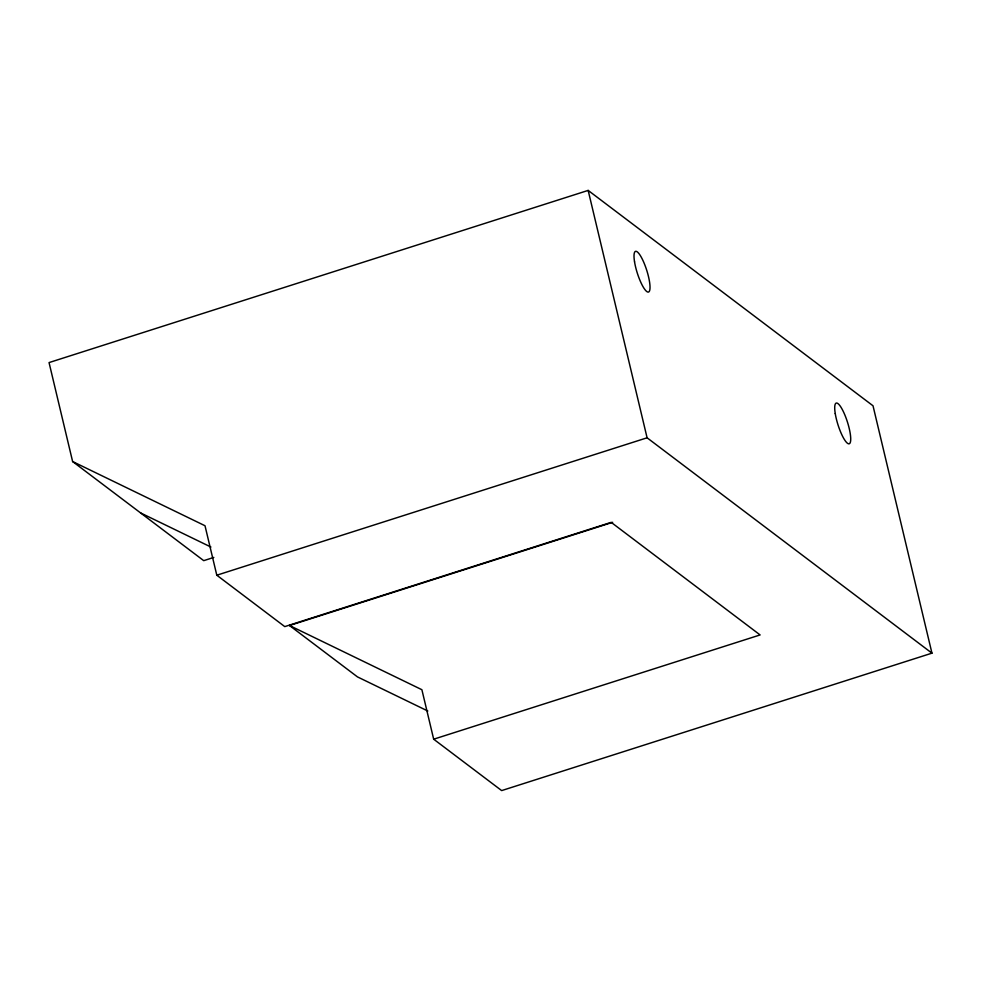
<?xml version="1.0" encoding="UTF-8"?>
<svg xmlns="http://www.w3.org/2000/svg" width="981" height="981" viewBox="0 0 981 981"><rect width="100%" height="100%" fill="white"/><g stroke="black" fill="none" stroke-linecap="round" stroke-linejoin="round"><path stroke-width="1.47" d="M612.659 522.309L289.505 625.51L421.891 689.717L433.676 739.196L501.659 790.588L931.95 653.162L873.016 405.791L588.159 190.412L49.05 362.578L72.619 461.536L203.729 560.654L213.821 557.429M72.619 461.536L205.004 525.742L216.801 575.209L647.092 437.796L931.95 653.162M433.676 739.196L760.103 634.94L611.2 522.358L284.772 626.614L216.801 575.209M140.602 512.928L210.927 547.042M427.814 711.017L357.476 676.902L289.505 625.51M588.159 190.412L647.092 437.796M634.548 261.853A21.349 4.917 72.3 0 0 648.257 292.093A21.349 4.917 72.3 0 0 643.266 261.179A21.349 4.917 72.3 0 0 634.548 261.853M835.248 413.59A21.349 4.917 72.3 0 0 848.945 443.829A21.349 4.917 72.3 0 0 843.967 412.915A21.349 4.917 72.3 0 0 835.248 413.59"/></g></svg>
